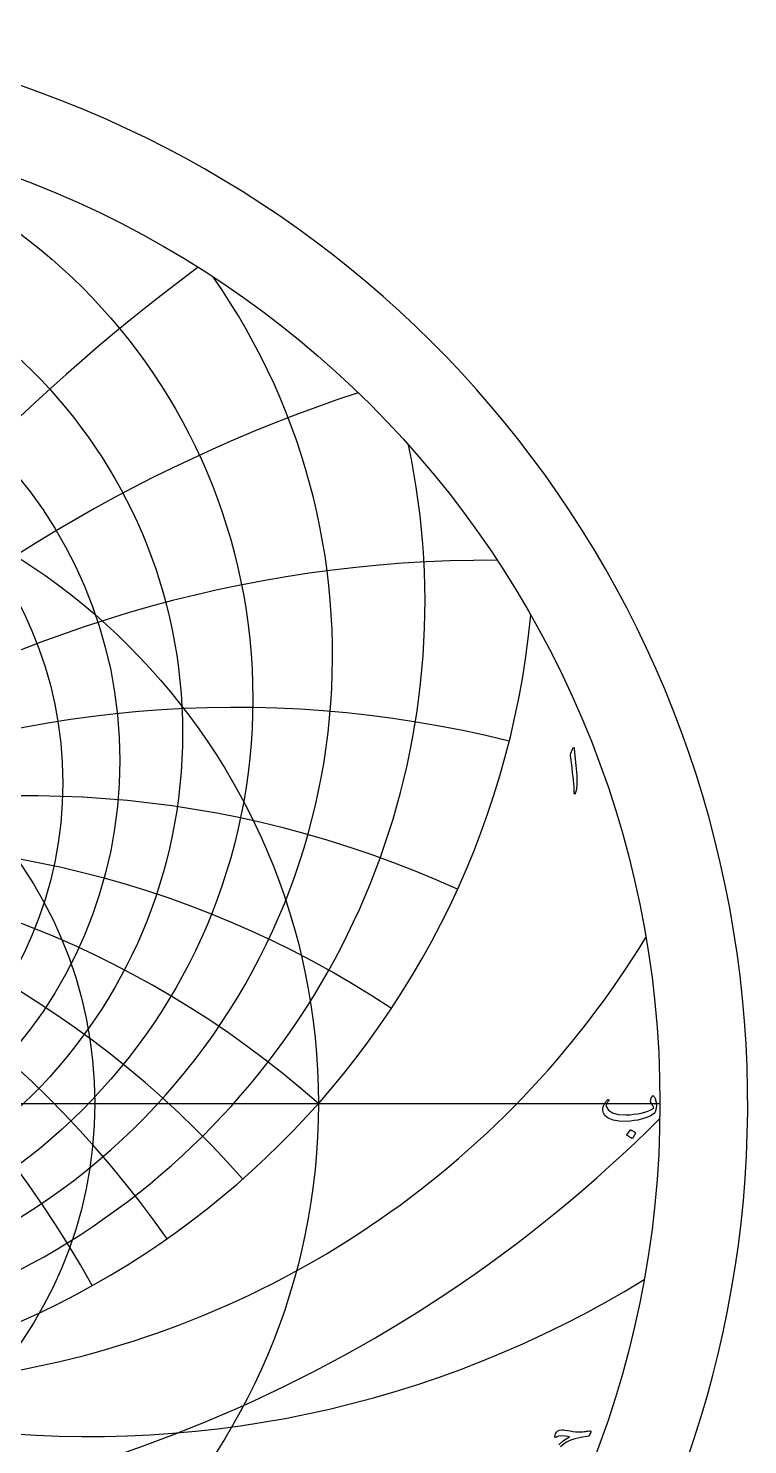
# Model space of a CAD drawing. Header units: millimetres. Extents: x -71 to 71, y -71 to 73.
# Drawn here: x 23.5 to 70.8, y -22.4 to 70.7 of the extents above; entities that cross this region are included whole.
import ezdxf

# ---------------------------------------------------------------- set-up
doc = ezdxf.new("R2010")
doc.units = ezdxf.units.MM
for name, color, linetype in [('CUT_OUTER', 1, 'Continuous'), ('ENGRAVE', 7, 'Continuous'), ('ENGRAVE_FINE', 8, 'Continuous'), ('TEXT', 5, 'Continuous')]:
    doc.layers.add(name, color=color, linetype=linetype)

msp = doc.modelspace()

# ---------------------------------------------------------------- linework, layer by layer
at = {"layer": 'CUT_OUTER'}
msp.add_arc((-0.0002, -0.0002), 70.7624, 143.437284, 87.803, dxfattribs=at)
at = {"layer": 'ENGRAVE'}
msp.add_lwpolyline([(-65, 0), (65, 0)], dxfattribs=at)
for centre, radius in [((0, 0), 65), ((0, 26.6213), 38.2346), ((0, 24.371), 33.6221), ((0, 22.5517), 29.4939), ((0, 21.0712), 25.7435), ((0, 0), 42.5483), ((0, 0), 27.8517)]:
    msp.add_circle(centre, radius, dxfattribs=at)
for centre, radius, start, end in [((0, 29.433), 43.4771, 144.986912, 35.013088), ((0, 32.9966), 49.557, 167.993483, 12.006517), ((0, 37.5995), 56.781, 185.547844, 354.452156), ((0, -48.1485), 64.2545, 48.533333, 131.466667), ((0, -48.1485), 64.2545, 48.533333, 131.466667), ((11.5176, 42.9844), 61.5685, 279.272714, 328.612519), ((27.5022, 47.6351), 69.5402, 262.147085, 301.618929)]:
    msp.add_arc(centre, radius, start, end, dxfattribs=at)
at = {"layer": 'ENGRAVE_FINE'}
for centre, radius, start, end in [((111.292, -48.1485), 128.509, 126.61623, 166.224532), ((111.292, -48.1485), 128.509, 126.61623, 166.224532), ((76.5755, -48.1485), 99.9622, 108.316396, 161.363428), ((76.5755, -48.1485), 99.9622, 108.316396, 161.363428), ((53.9159, -48.1485), 83.8783, 89.73791, 156.256355), ((53.9159, -48.1485), 83.8783, 89.73791, 156.256355), ((-37.0973, -48.1485), 74.1947, 29.178418, 104.031848), ((-37.0973, -48.1485), 74.1947, 29.178418, 104.031848), ((37.0973, -48.1485), 74.1947, 75.968152, 150.821582), ((37.0973, -48.1485), 74.1947, 75.968152, 150.821582), ((-23.3867, -48.1485), 68.3782, 35.038223, 114.450412), ((-23.3867, -48.1485), 68.3782, 35.038223, 114.450412), ((23.3867, -48.1485), 68.3782, 65.549588, 144.961777), ((23.3867, -48.1485), 68.3782, 65.549588, 144.961777), ((-11.3298, -48.1485), 65.2457, 41.441304, 123.505021), ((-11.3298, -48.1485), 65.2457, 41.441304, 123.505021), ((11.3298, -48.1485), 65.2457, 56.494979, 138.558696), ((11.3298, -48.1485), 65.2457, 56.494979, 138.558696), ((0, 63.9866), 91.9001, 224.991814, 315.008186)]:
    msp.add_arc(centre, radius, start, end, dxfattribs=at)
at = {"layer": 'TEXT'}
for points in [[(59.2506, 23.3014), (59.2926, 23.3828), (59.3265, 23.4114), (59.352, 23.3872), (59.3694, 23.3102), (59.4706, 22.2322), (59.5308, 21.5705), (59.5443, 21.042), (59.511, 20.6465), (59.431, 20.3842), (59.4164, 20.3627), (59.4035, 20.3512), (59.3922, 20.3495), (59.3826, 20.3578), (59.3749, 20.3707), (59.3694, 20.3875), (59.3661, 20.4081), (59.365, 20.4326), (59.365, 20.6232), (59.3562, 20.8253), (59.3386, 21.039), (59.3122, 21.2642), (59.3064, 21.323), (59.2891, 21.482), (59.2602, 21.741), (59.2198, 22.1002), (59.123, 22.8966), (59.1208, 22.9389), (59.123, 22.978), (59.1296, 23.0137), (59.1406, 23.0462)], [(64.5747, 0.4917), (64.6043, 0.4546), (64.6314, 0.4136), (64.656, 0.3688), (64.6781, 0.3201), (64.6978, 0.2679), (64.715, 0.2123), (64.7297, 0.1535), (64.7419, 0.0913), (64.7579, -0.0335), (64.7617, -0.1573), (64.7535, -0.2799), (64.7331, -0.4015), (64.7023, -0.5098), (64.6627, -0.5973), (64.6143, -0.6638), (64.5571, -0.7095), (64.3756, -0.8054), (64.1831, -0.891), (63.9796, -0.966), (63.7651, -1.0307), (63.5396, -1.0843), (63.3031, -1.1264), (63.0556, -1.1569), (62.7971, -1.1759), (62.3126, -1.1709), (61.9149, -1.1033), (61.6042, -0.9729), (61.3803, -0.7799), (61.2885, -0.6289), (61.2461, -0.4664), (61.2533, -0.2923), (61.3099, -0.1067), (61.3291, -0.0667), (61.3512, -0.0258), (61.3764, 0.0158), (61.4045, 0.0583), (61.4358, 0.1016), (61.47, 0.1458), (61.5073, 0.1907), (61.5475, 0.2365), (61.561, 0.2495), (61.575, 0.2574), (61.5896, 0.2605), (61.6047, 0.2585), (61.6149, 0.2547), (61.6234, 0.2475), (61.6303, 0.2371), (61.6355, 0.2233), (61.638, 0.2104), (61.6366, 0.198), (61.6314, 0.1862), (61.6223, 0.1749), (61.5847, 0.1301), (61.5508, 0.0836), (61.5209, 0.0355), (61.4947, -0.0143), (61.4769, -0.0618), (61.4672, -0.1078), (61.4659, -0.152), (61.4727, -0.1947), (61.6102, -0.4435), (61.8687, -0.6182), (62.2482, -0.7185), (62.7487, -0.7447), (63.0239, -0.7341), (63.2861, -0.7111), (63.5354, -0.6758), (63.7717, -0.6281), (63.9955, -0.568), (64.2068, -0.4955), (64.4058, -0.4107), (64.5923, -0.3135), (64.5742, -0.2227), (64.5329, -0.1221), (64.4686, -0.0115), (64.3811, 0.1089), (64.3784, 0.1205), (64.3789, 0.1419), (64.3828, 0.1733), (64.3899, 0.2145), (64.3919, 0.2187), (64.3932, 0.2222), (64.3941, 0.2253), (64.3943, 0.2277), (64.4086, 0.2838), (64.4295, 0.3465), (64.457, 0.4158), (64.4911, 0.4917), (64.5063, 0.5148), (64.5252, 0.5225), (64.5481, 0.5148), (64.5747, 0.4917)], [(63.0391, -1.7479), (63.0446, -1.7424), (63.0523, -1.7391), (63.0622, -1.738), (63.0743, -1.7391), (63.1599, -1.7737), (63.2404, -1.8161), (63.3161, -1.8661), (63.3867, -1.9239), (63.3936, -1.9327), (63.3966, -1.9415), (63.3958, -1.9503), (63.3911, -1.9591), (63.1843, -2.2935), (63.1766, -2.3014), (63.1667, -2.3034), (63.1546, -2.2992), (63.1403, -2.2891), (63.128, -2.2803), (63.1084, -2.2671), (63.0818, -2.2495), (63.0479, -2.2275), (63.0064, -2.2011), (62.9566, -2.1703), (62.8986, -2.1351), (62.8323, -2.0955), (62.8235, -2.0889), (62.8191, -2.0823), (62.8191, -2.0757), (62.8235, -2.0691)]]:
    msp.add_lwpolyline(points, close=True, dxfattribs=at)
msp.add_lwpolyline([(58.359, -22.4515), (58.6659, -22.1559), (59.0542, -21.9224), (58.7792, -21.8699), (58.5394, -21.8575), (58.3348, -21.8853), (58.1654, -21.9532), (58.1506, -21.9587), (58.1368, -21.962), (58.1242, -21.9631), (58.1126, -21.962), (58.103, -21.9584), (58.0961, -21.9521), (58.092, -21.943), (58.0906, -21.9312), (58.0967, -21.8765), (58.106, -21.8223), (58.1187, -21.7687), (58.1346, -21.7156), (58.1907, -21.6125), (58.2798, -21.5363), (58.4019, -21.4871), (58.557, -21.4648), (58.6552, -21.4656), (58.7781, -21.4769), (58.9258, -21.4986), (59.0982, -21.5308), (59.2761, -21.563), (59.4403, -21.5847), (59.5907, -21.596), (59.7274, -21.5968), (59.7931, -21.5939), (59.8627, -21.5896), (59.9361, -21.584), (60.0134, -21.577), (60.0945, -21.5683), (60.1795, -21.5577), (60.2683, -21.5452), (60.361, -21.5308), (60.4141, -21.5291), (60.4457, -21.5418), (60.4559, -21.5687), (60.4446, -21.61), (60.4446, -21.61), (60.339, -21.8476), (60.3294, -21.8633), (60.3181, -21.8751), (60.3052, -21.8831), (60.2906, -21.8872), (59.8025, -21.9642), (59.3941, -22.0588), (59.0655, -22.171), (58.8166, -22.3008), (58.4676, -22.5854)], dxfattribs=at)

doc.saveas('drawing.dxf')
